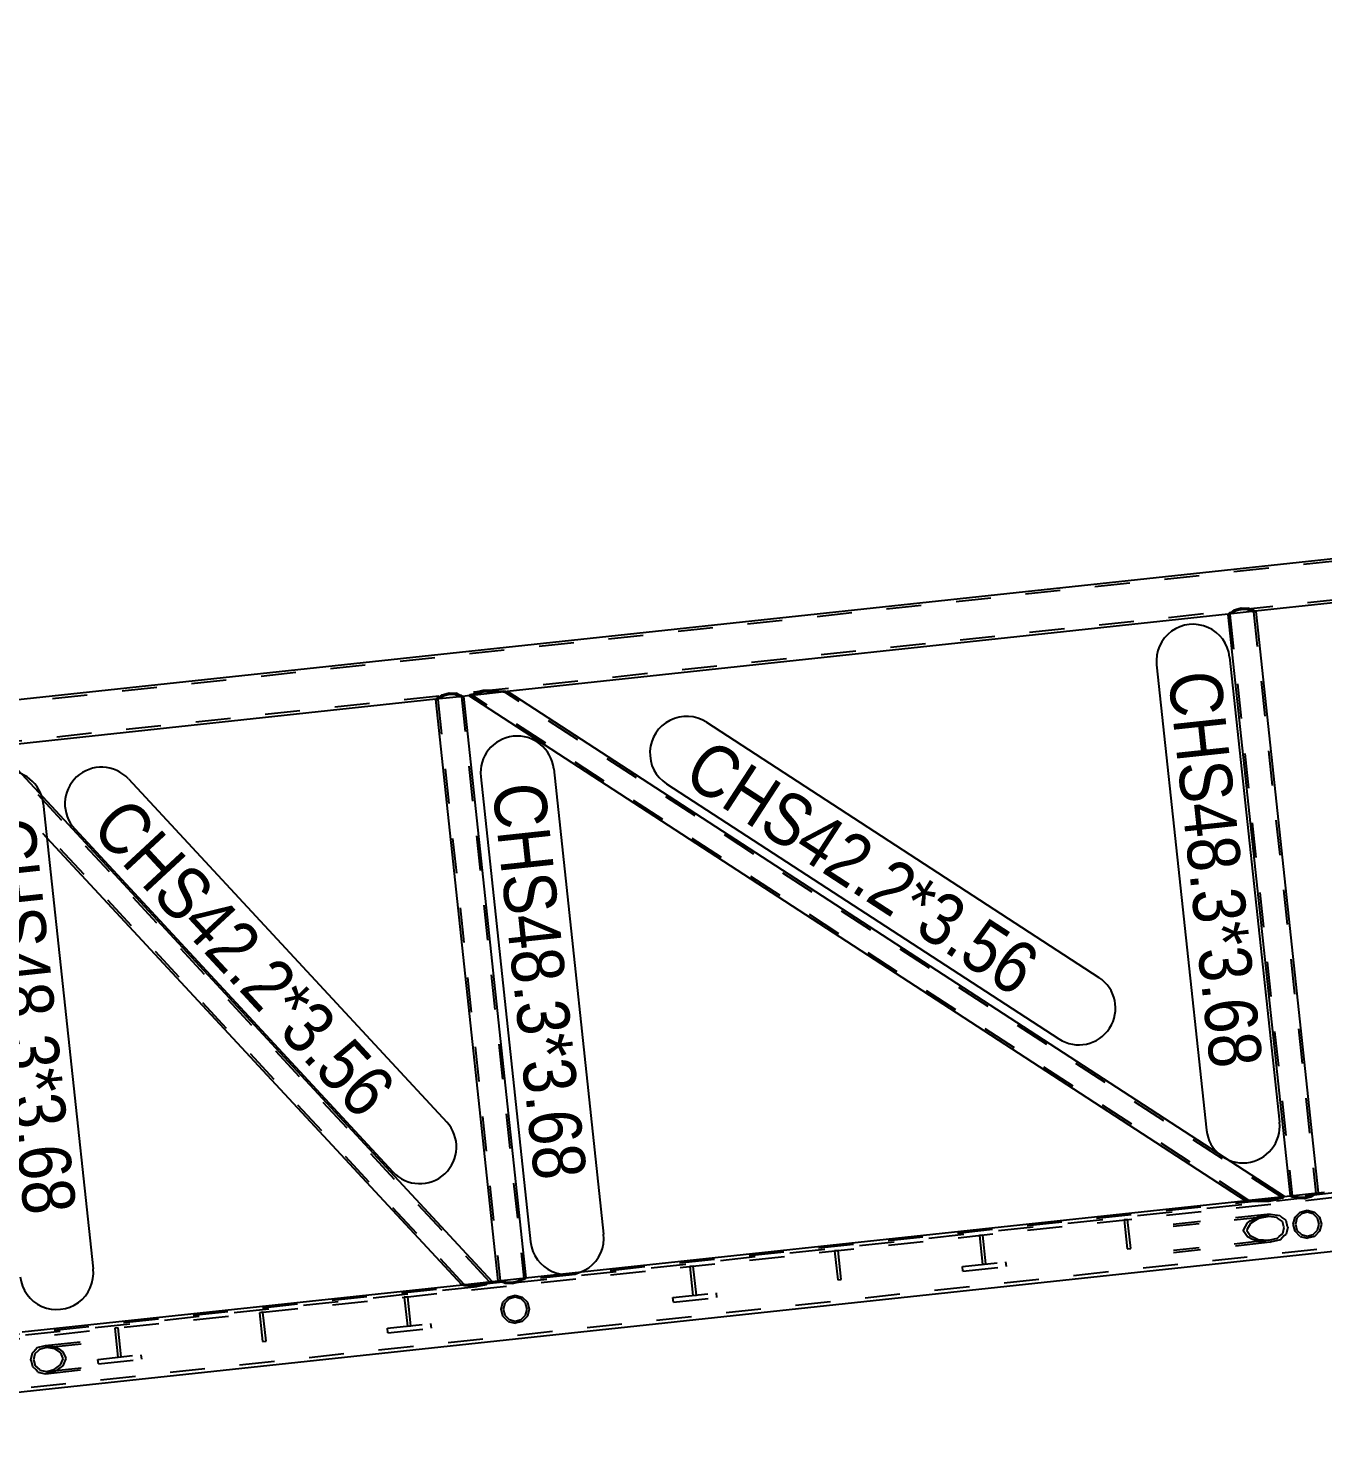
# Model space of a CAD drawing. Header units: millimetres. Extents: x 150000 to 150841, y 150000 to 150594.
# Drawn here: x 150137.5 to 150211.6, y 150118.8 to 150199.9 of the extents above; entities that cross this region are included whole.
import ezdxf

# ---------------------------------------------------------------- set-up
doc = ezdxf.new("R2010")
doc.units = ezdxf.units.MM
doc.linetypes.add('XKITLINE00', pattern=[0])
doc.linetypes.add('XKITLINE02', pattern=[4, 2, -2])
doc.styles.add('ARIAL', font='arial.ttf')

msp = doc.modelspace()

# ---------------------------------------------------------------- linework, layer by layer
at = {"color": 2, "linetype": 'XKITLINE00'}
for p, q in [((150107.622, 150158.396), (150494.835, 150199.948)), ((150248.994, 150171.016), (150207.728, 150166.587)), ((150206.526, 150166.678), (150206.919, 150166.793)), ((150206.919, 150166.793), (150207.327, 150166.764)), ((150207.546, 150166.649), (150207.327, 150166.764)), ((150206.172, 150166.42), (150164.903, 150161.992)), ((150206.25, 150166.492), (150206.151, 150166.401)), ((150206.151, 150166.401), (150209.721, 150133.13)), ((150206.336, 150166.52), (150206.25, 150166.492)), ((150206.526, 150166.678), (150206.336, 150166.52)), ((150207.636, 150166.641), (150207.546, 150166.649)), ((150207.752, 150166.573), (150207.636, 150166.641)), ((150207.752, 150166.573), (150211.322, 150133.302)), ((150161.191, 150161.813), (150161.584, 150161.928)), ((150161.584, 150161.928), (150161.992, 150161.899)), ((150162.211, 150161.784), (150161.992, 150161.899)), ((150162.984, 150161.867), (150163.065, 150161.955)), ((150163.065, 150161.955), (150163.535, 150162.069)), ((150163.535, 150162.069), (150164.172, 150162.074)), ((150164.172, 150162.074), (150164.461, 150162.026)), ((150164.461, 150162.026), (150164.719, 150162.026)), ((150164.96, 150161.981), (150164.719, 150162.026)), ((150209.39, 150133.095), (150164.96, 150161.981)), ((150160.837, 150161.555), (150135.627, 150158.85)), ((150160.915, 150161.628), (150160.816, 150161.536)), ((150160.816, 150161.536), (150164.386, 150128.265)), ((150161.001, 150161.655), (150160.915, 150161.628)), ((150161.191, 150161.813), (150161.001, 150161.655)), ((150162.301, 150161.776), (150162.211, 150161.784)), ((150162.301, 150161.776), (150162.417, 150161.708)), ((150162.758, 150161.762), (150162.393, 150161.722)), ((150162.417, 150161.708), (150165.987, 150128.437)), ((150162.745, 150161.743), (150162.801, 150161.82)), ((150207.175, 150132.857), (150162.745, 150161.743)), ((150162.801, 150161.82), (150162.984, 150161.867)), ((150164.056, 150128.23), (150135.669, 150158.838)), ((150162.311, 150128.042), (150138.347, 150153.882)), ((150107.936, 150118.785), (150298.767, 150139.263)), ((150207.242, 150132.847), (150165.961, 150128.417)), ((150207.175, 150132.857), (150207.397, 150132.825)), ((150207.397, 150132.825), (150207.713, 150132.83)), ((150207.713, 150132.83), (150207.895, 150132.809)), ((150207.895, 150132.809), (150208.512, 150132.827)), ((150208.512, 150132.827), (150209.002, 150132.927)), ((150209.002, 150132.927), (150209.074, 150132.976)), ((150209.074, 150132.976), (150209.316, 150133.031)), ((150209.316, 150133.031), (150209.39, 150133.095)), ((150209.751, 150133.117), (150209.368, 150133.075)), ((150209.721, 150133.13), (150209.836, 150133.078)), ((150209.836, 150133.078), (150209.963, 150133.072)), ((150209.963, 150133.072), (150210.14, 150133.004)), ((150210.14, 150133.004), (150210.546, 150132.993)), ((150210.546, 150132.993), (150210.94, 150133.09)), ((150210.94, 150133.09), (150211.099, 150133.194)), ((150211.099, 150133.194), (150211.222, 150133.227)), ((150211.222, 150133.227), (150211.322, 150133.302)), ((150211.679, 150133.323), (150211.296, 150133.282)), ((150162.36, 150128.031), (150137.154, 150125.326)), ((150162.311, 150128.042), (150162.475, 150128.004)), ((150162.475, 150128.004), (150162.718, 150128.002)), ((150162.718, 150128.002), (150162.853, 150127.975)), ((150162.853, 150127.975), (150163.33, 150127.978)), ((150163.33, 150127.978), (150163.725, 150128.069)), ((150163.725, 150128.069), (150163.79, 150128.117)), ((150163.79, 150128.117), (150163.986, 150128.166)), ((150163.986, 150128.166), (150164.056, 150128.23)), ((150164.416, 150128.252), (150164.035, 150128.211)), ((150164.386, 150128.265), (150164.5, 150128.213)), ((150164.5, 150128.213), (150164.628, 150128.207)), ((150164.628, 150128.207), (150164.805, 150128.139)), ((150164.805, 150128.139), (150165.211, 150128.128)), ((150165.211, 150128.128), (150165.605, 150128.225)), ((150165.605, 150128.225), (150165.763, 150128.329)), ((150165.763, 150128.329), (150165.887, 150128.362)), ((150165.987, 150128.437), (150165.887, 150128.362))]:
    msp.add_line(p, q, dxfattribs=at)
at = {"color": 7, "linetype": 'XKITLINE02'}
for p, q in [((150494.852, 150199.783), (150107.638, 150158.23)), ((150495.088, 150197.592), (150107.873, 150156.039)), ((150206.526, 150166.678), (150206.919, 150166.793)), ((150206.919, 150166.793), (150207.327, 150166.764)), ((150207.327, 150166.764), (150207.545, 150166.649)), ((150206.151, 150166.401), (150206.25, 150166.492)), ((150206.151, 150166.401), (150206.273, 150166.414)), ((150207.728, 150166.587), (150206.172, 150166.42)), ((150206.25, 150166.492), (150206.337, 150166.52)), ((150206.357, 150166.492), (150206.273, 150166.414)), ((150206.273, 150166.414), (150206.357, 150166.492)), ((150206.273, 150166.414), (150209.843, 150133.143)), ((150206.337, 150166.52), (150206.526, 150166.678)), ((150206.503, 150166.538), (150206.357, 150166.492)), ((150206.357, 150166.492), (150206.503, 150166.537)), ((150206.595, 150166.614), (150206.503, 150166.538)), ((150206.503, 150166.537), (150206.595, 150166.614)), ((150206.595, 150166.614), (150206.927, 150166.711)), ((150206.595, 150166.614), (150206.927, 150166.711)), ((150206.927, 150166.711), (150207.273, 150166.687)), ((150206.927, 150166.711), (150207.273, 150166.687)), ((150207.379, 150166.631), (150207.273, 150166.687)), ((150207.273, 150166.687), (150207.379, 150166.631)), ((150207.532, 150166.618), (150207.379, 150166.631)), ((150207.379, 150166.631), (150207.532, 150166.618)), ((150207.532, 150166.618), (150207.63, 150166.56)), ((150207.63, 150166.56), (150207.532, 150166.618)), ((150207.545, 150166.649), (150207.636, 150166.641)), ((150207.63, 150166.56), (150207.645, 150166.562)), ((150207.63, 150166.56), (150211.2, 150133.289)), ((150207.636, 150166.641), (150207.74, 150166.58)), ((150207.645, 150166.562), (150207.752, 150166.573)), ((150107.17, 150122.038), (150495.17, 150163.709)), ((150107.198, 150121.773), (150495.199, 150163.443)), ((150161.191, 150161.813), (150161.584, 150161.927)), ((150161.584, 150161.927), (150161.992, 150161.899)), ((150161.992, 150161.899), (150162.21, 150161.784)), ((150164.903, 150161.992), (150162.758, 150161.762)), ((150162.978, 150161.827), (150163.239, 150161.895)), ((150162.978, 150161.827), (150163.239, 150161.895)), ((150162.984, 150161.867), (150163.065, 150161.955)), ((150163.065, 150161.955), (150163.535, 150162.069)), ((150163.239, 150161.895), (150163.249, 150161.906)), ((150163.239, 150161.895), (150163.249, 150161.906)), ((150163.249, 150161.906), (150163.64, 150162)), ((150163.249, 150161.906), (150163.64, 150162)), ((150163.535, 150162.069), (150164.172, 150162.074)), ((150163.64, 150162), (150164.17, 150162.004)), ((150163.64, 150162), (150164.17, 150162.004)), ((150164.17, 150162.004), (150164.206, 150161.999)), ((150164.17, 150162.004), (150164.206, 150161.999)), ((150164.172, 150162.074), (150164.461, 150162.026)), ((150164.206, 150161.999), (150164.573, 150161.998)), ((150164.206, 150161.999), (150164.573, 150161.998)), ((150164.461, 150162.026), (150164.719, 150162.026)), ((150164.773, 150161.961), (150164.573, 150161.998)), ((150164.573, 150161.998), (150164.744, 150161.966)), ((150164.96, 150161.981), (150164.719, 150162.026)), ((150164.773, 150161.961), (150164.96, 150161.981)), ((150209.203, 150133.075), (150164.773, 150161.961)), ((150160.816, 150161.536), (150160.915, 150161.627)), ((150160.816, 150161.536), (150160.938, 150161.549)), ((150162.393, 150161.722), (150160.837, 150161.555)), ((150160.915, 150161.627), (150161.002, 150161.655)), ((150161.022, 150161.627), (150160.938, 150161.549)), ((150160.938, 150161.549), (150161.022, 150161.627)), ((150160.938, 150161.549), (150164.508, 150128.278)), ((150161.002, 150161.655), (150161.191, 150161.813)), ((150161.168, 150161.673), (150161.022, 150161.627)), ((150161.022, 150161.627), (150161.168, 150161.673)), ((150161.26, 150161.749), (150161.168, 150161.673)), ((150161.168, 150161.673), (150161.26, 150161.749)), ((150161.26, 150161.749), (150161.592, 150161.846)), ((150161.26, 150161.749), (150161.592, 150161.846)), ((150161.592, 150161.846), (150161.938, 150161.822)), ((150161.592, 150161.846), (150161.938, 150161.822)), ((150162.044, 150161.766), (150161.938, 150161.822)), ((150161.938, 150161.822), (150162.044, 150161.767)), ((150162.044, 150161.767), (150162.197, 150161.753)), ((150162.197, 150161.753), (150162.044, 150161.766)), ((150162.197, 150161.753), (150162.295, 150161.695)), ((150162.295, 150161.695), (150162.197, 150161.753)), ((150162.21, 150161.784), (150162.301, 150161.776)), ((150162.295, 150161.695), (150162.31, 150161.697)), ((150162.295, 150161.695), (150165.865, 150128.424)), ((150162.301, 150161.776), (150162.417, 150161.708)), ((150162.31, 150161.697), (150162.417, 150161.708)), ((150162.745, 150161.743), (150162.8, 150161.82)), ((150162.745, 150161.743), (150162.932, 150161.763)), ((150162.8, 150161.82), (150162.984, 150161.867)), ((150162.932, 150161.763), (150162.978, 150161.827)), ((150162.932, 150161.763), (150162.978, 150161.827)), ((150207.362, 150132.877), (150162.932, 150161.763)), ((150163.908, 150128.214), (150135.522, 150158.822)), ((150162.458, 150128.058), (150138.326, 150154.079)), ((150298.425, 150142.441), (150107.595, 150121.963)), ((150298.746, 150139.452), (150107.916, 150118.973)), ((150207.362, 150132.877), (150207.175, 150132.857)), ((150207.398, 150132.825), (150207.175, 150132.857)), ((150209.368, 150133.075), (150207.242, 150132.847)), ((150207.547, 150132.85), (150207.362, 150132.877)), ((150207.362, 150132.877), (150207.547, 150132.85)), ((150207.713, 150132.83), (150207.398, 150132.825)), ((150207.547, 150132.85), (150207.929, 150132.857)), ((150207.547, 150132.85), (150207.929, 150132.857)), ((150207.895, 150132.808), (150207.713, 150132.83)), ((150207.895, 150132.808), (150208.512, 150132.826)), ((150208.064, 150132.868), (150207.929, 150132.857)), ((150207.929, 150132.857), (150208.062, 150132.868)), ((150208.062, 150132.868), (150208.432, 150132.879)), ((150208.432, 150132.879), (150208.064, 150132.868)), ((150208.724, 150132.939), (150208.432, 150132.879)), ((150208.432, 150132.879), (150208.725, 150132.939)), ((150208.512, 150132.826), (150209.002, 150132.927)), ((150208.849, 150132.956), (150208.724, 150132.939)), ((150208.725, 150132.939), (150208.85, 150132.956)), ((150208.849, 150132.956), (150209.141, 150133.021)), ((150208.85, 150132.956), (150209.142, 150133.021)), ((150209.075, 150132.977), (150209.002, 150132.927)), ((150209.316, 150133.031), (150209.075, 150132.977)), ((150209.141, 150133.021), (150209.203, 150133.075)), ((150209.142, 150133.021), (150209.203, 150133.075)), ((150209.203, 150133.075), (150209.39, 150133.095)), ((150209.39, 150133.095), (150209.316, 150133.031)), ((150209.721, 150133.13), (150209.843, 150133.143)), ((150209.721, 150133.13), (150209.836, 150133.078)), ((150211.296, 150133.282), (150209.751, 150133.117)), ((150209.836, 150133.078), (150209.963, 150133.072)), ((150209.843, 150133.143), (150209.94, 150133.099)), ((150209.843, 150133.143), (150209.94, 150133.099)), ((150209.94, 150133.099), (150210.13, 150133.09)), ((150209.94, 150133.099), (150210.129, 150133.09)), ((150209.963, 150133.072), (150210.14, 150133.004)), ((150210.129, 150133.09), (150210.195, 150133.065)), ((150210.13, 150133.09), (150210.195, 150133.065)), ((150210.14, 150133.004), (150210.546, 150132.993)), ((150210.195, 150133.065), (150210.539, 150133.055)), ((150210.195, 150133.065), (150210.539, 150133.055)), ((150210.539, 150133.055), (150210.873, 150133.138)), ((150210.539, 150133.055), (150210.873, 150133.137)), ((150210.546, 150132.993), (150210.94, 150133.09)), ((150210.873, 150133.138), (150210.932, 150133.176)), ((150210.873, 150133.137), (150210.932, 150133.176)), ((150210.932, 150133.176), (150211.115, 150133.225)), ((150210.932, 150133.176), (150211.115, 150133.225)), ((150210.94, 150133.09), (150211.099, 150133.194)), ((150211.099, 150133.194), (150211.222, 150133.227)), ((150211.2, 150133.289), (150211.115, 150133.225)), ((150211.2, 150133.289), (150211.115, 150133.225)), ((150211.2, 150133.289), (150211.215, 150133.29)), ((150211.215, 150133.29), (150211.322, 150133.302)), ((150211.322, 150133.302), (150211.222, 150133.227)), ((150208.575, 150132.095), (150203.036, 150131.499)), ((150208.499, 150131.963), (150203.036, 150131.376)), ((150207.441, 150131.697), (150207.89, 150131.94)), ((150207.89, 150131.94), (150208.575, 150132.095)), ((150208.499, 150131.963), (150207.918, 150131.832)), ((150208.966, 150131.899), (150208.499, 150131.963)), ((150208.575, 150132.095), (150209.126, 150132.019)), ((150208.999, 150131.864), (150208.966, 150131.899)), ((150209.293, 150131.666), (150208.999, 150131.864)), ((150209.126, 150132.019), (150209.247, 150131.89)), ((150209.247, 150131.89), (150209.47, 150131.74)), ((150209.899, 150131.513), (150210.007, 150131.915)), ((150210.007, 150131.915), (150210.302, 150132.21)), ((150210.363, 150132.104), (150210.114, 150131.854)), ((150210.302, 150132.21), (150210.704, 150132.318)), ((150210.704, 150132.195), (150210.363, 150132.104)), ((150210.704, 150132.318), (150211.107, 150132.21)), ((150211.046, 150132.104), (150210.704, 150132.195)), ((150211.295, 150131.854), (150211.046, 150132.104)), ((150211.107, 150132.21), (150211.402, 150131.915)), ((150211.402, 150131.915), (150211.509, 150131.513)), ((150200.421, 150131.785), (150200.222, 150131.764)), ((150200.222, 150131.764), (150200.4, 150130.106)), ((150200.599, 150130.128), (150200.421, 150131.785)), ((150207.044, 150131.177), (150207.29, 150131.6)), ((150207.056, 150131.124), (150207.044, 150131.177)), ((150207.273, 150130.79), (150207.056, 150131.124)), ((150207.444, 150131.548), (150207.236, 150131.189)), ((150207.236, 150131.189), (150207.246, 150131.144)), ((150207.246, 150131.144), (150207.43, 150130.861)), ((150207.29, 150131.6), (150207.441, 150131.697)), ((150207.724, 150131.727), (150207.444, 150131.548)), ((150207.918, 150131.832), (150207.724, 150131.727)), ((150209.36, 150131.371), (150209.293, 150131.666)), ((150209.309, 150130.983), (150209.388, 150131.328)), ((150209.388, 150131.328), (150209.36, 150131.371)), ((150209.47, 150131.74), (150209.55, 150131.391)), ((150209.583, 150131.341), (150209.489, 150130.934)), ((150209.55, 150131.391), (150209.583, 150131.341)), ((150210.007, 150131.11), (150209.899, 150131.513)), ((150210.302, 150130.816), (150210.007, 150131.11)), ((150210.114, 150131.854), (150210.022, 150131.513)), ((150210.022, 150131.513), (150210.114, 150131.172)), ((150210.114, 150131.172), (150210.363, 150130.922)), ((150211.046, 150130.922), (150211.295, 150131.172)), ((150211.402, 150131.11), (150211.107, 150130.816)), ((150211.387, 150131.513), (150211.295, 150131.854)), ((150211.295, 150131.172), (150211.387, 150131.513)), ((150211.509, 150131.513), (150211.402, 150131.11)), ((150192.135, 150130.895), (150191.936, 150130.874)), ((150191.936, 150130.874), (150192.114, 150129.217)), ((150192.313, 150129.238), (150192.135, 150130.895)), ((150208.5, 150130.594), (150203.037, 150130.007)), ((150208.577, 150130.479), (150203.037, 150129.884)), ((150207.563, 150130.647), (150207.273, 150130.79)), ((150207.43, 150130.861), (150207.811, 150130.673)), ((150207.858, 150130.537), (150207.563, 150130.647)), ((150207.811, 150130.673), (150207.891, 150130.644)), ((150207.858, 150130.537), (150208.577, 150130.479)), ((150207.891, 150130.644), (150208.5, 150130.594)), ((150208.5, 150130.594), (150208.996, 150130.716)), ((150209.161, 150130.623), (150208.577, 150130.479)), ((150208.996, 150130.716), (150209.086, 150130.81)), ((150209.086, 150130.81), (150209.309, 150130.983)), ((150209.369, 150130.841), (150209.161, 150130.623)), ((150209.489, 150130.934), (150209.369, 150130.841)), ((150210.302, 150130.816), (150210.704, 150130.708)), ((150210.363, 150130.922), (150210.704, 150130.83)), ((150210.704, 150130.83), (150211.046, 150130.922)), ((150211.107, 150130.816), (150210.704, 150130.708)), ((150183.849, 150130.005), (150183.65, 150129.984)), ((150183.65, 150129.984), (150183.828, 150128.327)), ((150184.027, 150128.348), (150183.849, 150130.005)), ((150200.4, 150130.106), (150200.599, 150130.128)), ((150175.564, 150129.115), (150175.365, 150129.094)), ((150175.365, 150129.094), (150175.543, 150127.437)), ((150175.742, 150127.458), (150175.564, 150129.115)), ((150190.971, 150129.094), (150193.456, 150129.361)), ((150190.999, 150128.829), (150190.971, 150129.094)), ((150190.999, 150128.829), (150193.485, 150129.096)), ((150192.114, 150129.217), (150192.313, 150129.238)), ((150193.485, 150129.096), (150193.456, 150129.361)), ((150162.458, 150128.058), (150162.311, 150128.042)), ((150162.475, 150128.004), (150162.311, 150128.042)), ((150164.035, 150128.211), (150162.36, 150128.031)), ((150162.594, 150128.026), (150162.458, 150128.058)), ((150162.458, 150128.058), (150162.594, 150128.026)), ((150162.718, 150128.002), (150162.475, 150128.004)), ((150162.594, 150128.026), (150162.889, 150128.024)), ((150162.594, 150128.026), (150162.889, 150128.024)), ((150162.853, 150127.975), (150162.718, 150128.002)), ((150162.853, 150127.975), (150163.33, 150127.978)), ((150162.994, 150128.032), (150162.889, 150128.024)), ((150162.889, 150128.024), (150162.993, 150128.031)), ((150162.993, 150128.031), (150163.279, 150128.033)), ((150163.278, 150128.033), (150162.994, 150128.032)), ((150163.514, 150128.087), (150163.278, 150128.033)), ((150163.279, 150128.033), (150163.515, 150128.087)), ((150163.33, 150127.978), (150163.725, 150128.069)), ((150163.614, 150128.102), (150163.514, 150128.087)), ((150163.515, 150128.087), (150163.614, 150128.102)), ((150163.614, 150128.102), (150163.851, 150128.161)), ((150163.614, 150128.102), (150163.851, 150128.161)), ((150163.791, 150128.117), (150163.725, 150128.069)), ((150163.986, 150128.166), (150163.791, 150128.117)), ((150163.851, 150128.161), (150163.908, 150128.214)), ((150163.851, 150128.161), (150163.908, 150128.214)), ((150163.908, 150128.214), (150164.056, 150128.23)), ((150164.056, 150128.23), (150163.986, 150128.166)), ((150164.386, 150128.265), (150164.508, 150128.278)), ((150164.386, 150128.265), (150164.5, 150128.213)), ((150165.961, 150128.417), (150164.416, 150128.252)), ((150164.5, 150128.213), (150164.627, 150128.207)), ((150164.508, 150128.278), (150164.605, 150128.234)), ((150164.508, 150128.278), (150164.605, 150128.234)), ((150164.605, 150128.234), (150164.794, 150128.225)), ((150164.605, 150128.234), (150164.794, 150128.225)), ((150164.627, 150128.207), (150164.804, 150128.139)), ((150164.794, 150128.225), (150164.86, 150128.2)), ((150164.794, 150128.225), (150164.86, 150128.2)), ((150164.804, 150128.139), (150165.21, 150128.128)), ((150164.86, 150128.2), (150165.204, 150128.19)), ((150164.86, 150128.2), (150165.204, 150128.19)), ((150165.204, 150128.19), (150165.538, 150128.273)), ((150165.204, 150128.19), (150165.538, 150128.272)), ((150165.21, 150128.128), (150165.605, 150128.225)), ((150165.538, 150128.272), (150165.597, 150128.311)), ((150165.538, 150128.273), (150165.597, 150128.311)), ((150165.597, 150128.311), (150165.78, 150128.36)), ((150165.597, 150128.311), (150165.78, 150128.36)), ((150165.605, 150128.225), (150165.764, 150128.329)), ((150165.764, 150128.329), (150165.887, 150128.362)), ((150165.865, 150128.424), (150165.78, 150128.36)), ((150165.78, 150128.36), (150165.852, 150128.414)), ((150165.865, 150128.424), (150165.88, 150128.425)), ((150165.88, 150128.425), (150165.987, 150128.437)), ((150165.887, 150128.362), (150165.974, 150128.427)), ((150183.828, 150128.327), (150184.027, 150128.348)), ((150159.224, 150127.36), (150159.025, 150127.339)), ((150159.025, 150127.339), (150159.203, 150125.682)), ((150159.402, 150125.703), (150159.224, 150127.36)), ((150164.565, 150126.647), (150164.672, 150127.05)), ((150164.672, 150127.05), (150164.967, 150127.344)), ((150164.779, 150126.988), (150164.687, 150126.647)), ((150165.028, 150127.238), (150164.779, 150126.988)), ((150164.967, 150127.344), (150165.37, 150127.452)), ((150165.37, 150127.329), (150165.028, 150127.238)), ((150165.37, 150127.452), (150165.772, 150127.344)), ((150165.711, 150127.238), (150165.37, 150127.329)), ((150165.96, 150126.988), (150165.711, 150127.238)), ((150165.772, 150127.344), (150166.067, 150127.05)), ((150166.052, 150126.647), (150165.96, 150126.988)), ((150166.067, 150127.05), (150166.175, 150126.647)), ((150174.399, 150127.314), (150176.885, 150127.581)), ((150174.428, 150127.049), (150174.399, 150127.314)), ((150174.428, 150127.049), (150176.913, 150127.316)), ((150175.543, 150127.437), (150175.742, 150127.458)), ((150176.913, 150127.316), (150176.885, 150127.581)), ((150150.938, 150126.471), (150150.739, 150126.449)), ((150150.739, 150126.449), (150150.917, 150124.792)), ((150151.116, 150124.813), (150150.938, 150126.471)), ((150164.672, 150126.245), (150164.565, 150126.647)), ((150164.967, 150125.95), (150164.672, 150126.245)), ((150164.687, 150126.647), (150164.779, 150126.306)), ((150164.779, 150126.306), (150165.028, 150126.056)), ((150165.711, 150126.056), (150165.96, 150126.306)), ((150166.067, 150126.245), (150165.772, 150125.95)), ((150165.96, 150126.306), (150166.052, 150126.647)), ((150166.175, 150126.647), (150166.067, 150126.245)), ((150142.652, 150125.581), (150142.453, 150125.559)), ((150142.453, 150125.559), (150142.631, 150123.902)), ((150142.83, 150123.924), (150142.652, 150125.581)), ((150158.059, 150125.559), (150160.545, 150125.826)), ((150158.088, 150125.294), (150158.059, 150125.559)), ((150158.088, 150125.294), (150160.573, 150125.561)), ((150159.203, 150125.682), (150159.402, 150125.703)), ((150160.573, 150125.561), (150160.545, 150125.826)), ((150164.967, 150125.95), (150165.37, 150125.842)), ((150165.028, 150126.056), (150165.37, 150125.965)), ((150165.37, 150125.965), (150165.711, 150126.056)), ((150165.772, 150125.95), (150165.37, 150125.842)), ((150138.023, 150124.449), (150138.496, 150124.573)), ((150138.496, 150124.573), (150141.854, 150124.933)), ((150138.496, 150124.573), (150139.05, 150124.491)), ((150138.542, 150124.455), (150141.854, 150124.81)), ((150150.917, 150124.792), (150151.116, 150124.813)), ((150137.654, 150123.744), (150137.741, 150124.148)), ((150137.684, 150123.679), (150137.654, 150123.744)), ((150137.741, 150124.148), (150137.827, 150124.226)), ((150137.882, 150124.092), (150137.807, 150123.75)), ((150137.807, 150123.75), (150137.833, 150123.695)), ((150137.827, 150124.226), (150138.023, 150124.449)), ((150138.054, 150124.251), (150137.882, 150124.092)), ((150138.142, 150124.35), (150138.054, 150124.251)), ((150138.542, 150124.455), (150138.142, 150124.35)), ((150139.012, 150124.385), (150138.542, 150124.455)), ((150139.06, 150124.359), (150139.012, 150124.385)), ((150139.05, 150124.491), (150139.253, 150124.379)), ((150139.363, 150124.152), (150139.06, 150124.359)), ((150139.253, 150124.379), (150139.489, 150124.218)), ((150139.353, 150123.467), (150139.505, 150123.817)), ((150139.492, 150123.874), (150139.363, 150124.152)), ((150139.656, 150123.823), (150139.477, 150123.41)), ((150139.489, 150124.218), (150139.642, 150123.89)), ((150139.505, 150123.817), (150139.492, 150123.874)), ((150139.642, 150123.89), (150139.656, 150123.823)), ((150141.488, 150123.779), (150143.974, 150124.046)), ((150141.516, 150123.514), (150141.488, 150123.779)), ((150141.516, 150123.514), (150144.002, 150123.781)), ((150142.631, 150123.902), (150142.83, 150123.924)), ((150144.002, 150123.781), (150143.974, 150124.046)), ((150137.757, 150123.343), (150137.684, 150123.679)), ((150137.949, 150123.176), (150137.757, 150123.343)), ((150137.833, 150123.695), (150137.895, 150123.41)), ((150137.895, 150123.41), (150138.141, 150123.197)), ((150138.052, 150123.054), (150137.949, 150123.176)), ((150138.052, 150123.054), (150138.499, 150122.96)), ((150138.141, 150123.197), (150138.166, 150123.168)), ((150138.166, 150123.168), (150138.545, 150123.088)), ((150138.499, 150122.96), (150141.858, 150123.319)), ((150139.028, 150123.091), (150138.499, 150122.96)), ((150138.545, 150123.088), (150141.857, 150123.442)), ((150138.545, 150123.088), (150138.993, 150123.199)), ((150138.993, 150123.199), (150139.148, 150123.305)), ((150139.375, 150123.33), (150139.028, 150123.091)), ((150139.148, 150123.305), (150139.353, 150123.467)), ((150139.477, 150123.41), (150139.375, 150123.33))]:
    msp.add_line(p, q, dxfattribs=at)
at = {"color": 7, "linetype": 'XKITLINE00'}
for p, q in [((150202.079, 150163.523), (150204.936, 150136.898)), ((150206.255, 150163.971), (150209.112, 150137.346)), ((150176.325, 150160.237), (150198.775, 150145.641)), ((150163.4, 150157.123), (150166.257, 150130.498)), ((150167.576, 150157.571), (150170.433, 150130.946)), ((150143.242, 150156.996), (150161.45, 150137.362)), ((150174.036, 150156.716), (150196.485, 150142.12)), ((150138.366, 150155.58), (150141.223, 150128.955)), ((150140.162, 150154.14), (150158.371, 150134.506))]:
    msp.add_line(p, q, dxfattribs=at)
for centre, start, end in [((150204.167, 150163.747), 6.12512, 186.12512), ((150175.18, 150158.476), 56.96986, 236.96986), ((150165.488, 150157.347), 6.12454, 186.12454), ((150136.278, 150155.356), 6.12454, 186.12454), ((150141.702, 150155.568), 42.8438, 222.8438), ((150197.63, 150143.88), 236.96986, 56.96986), ((150159.911, 150135.934), 222.8438, 42.8438), ((150207.024, 150137.122), 186.12512, 6.12512), ((150168.345, 150130.722), 186.12454, 6.12454), ((150139.135, 150128.731), 186.12454, 6.12454)]:
    msp.add_arc(centre, 2.1, start, end, dxfattribs=at)

# ---------------------------------------------------------------- texts
at = {"color": 3, "style": 'ARIAL', "width": 0.85}
for s, rotation, p in [('CHS48.3*3.68', -83.87529, (150202.739, 150162.99)), ('CHS42.2*3.56', -33.03102, (150174.866, 150156.892)), ('CHS48.3*3.68', -83.87529, (150164.061, 150156.59)), ('CHS42.2*3.56', -47.15443, (150141.01, 150154.108)), ('CHS48.3*3.68', -83.87529, (150134.85, 150154.599))]:
    msp.add_text(s, height=3, rotation=rotation, dxfattribs=at).set_placement(p)

doc.saveas('drawing.dxf')
